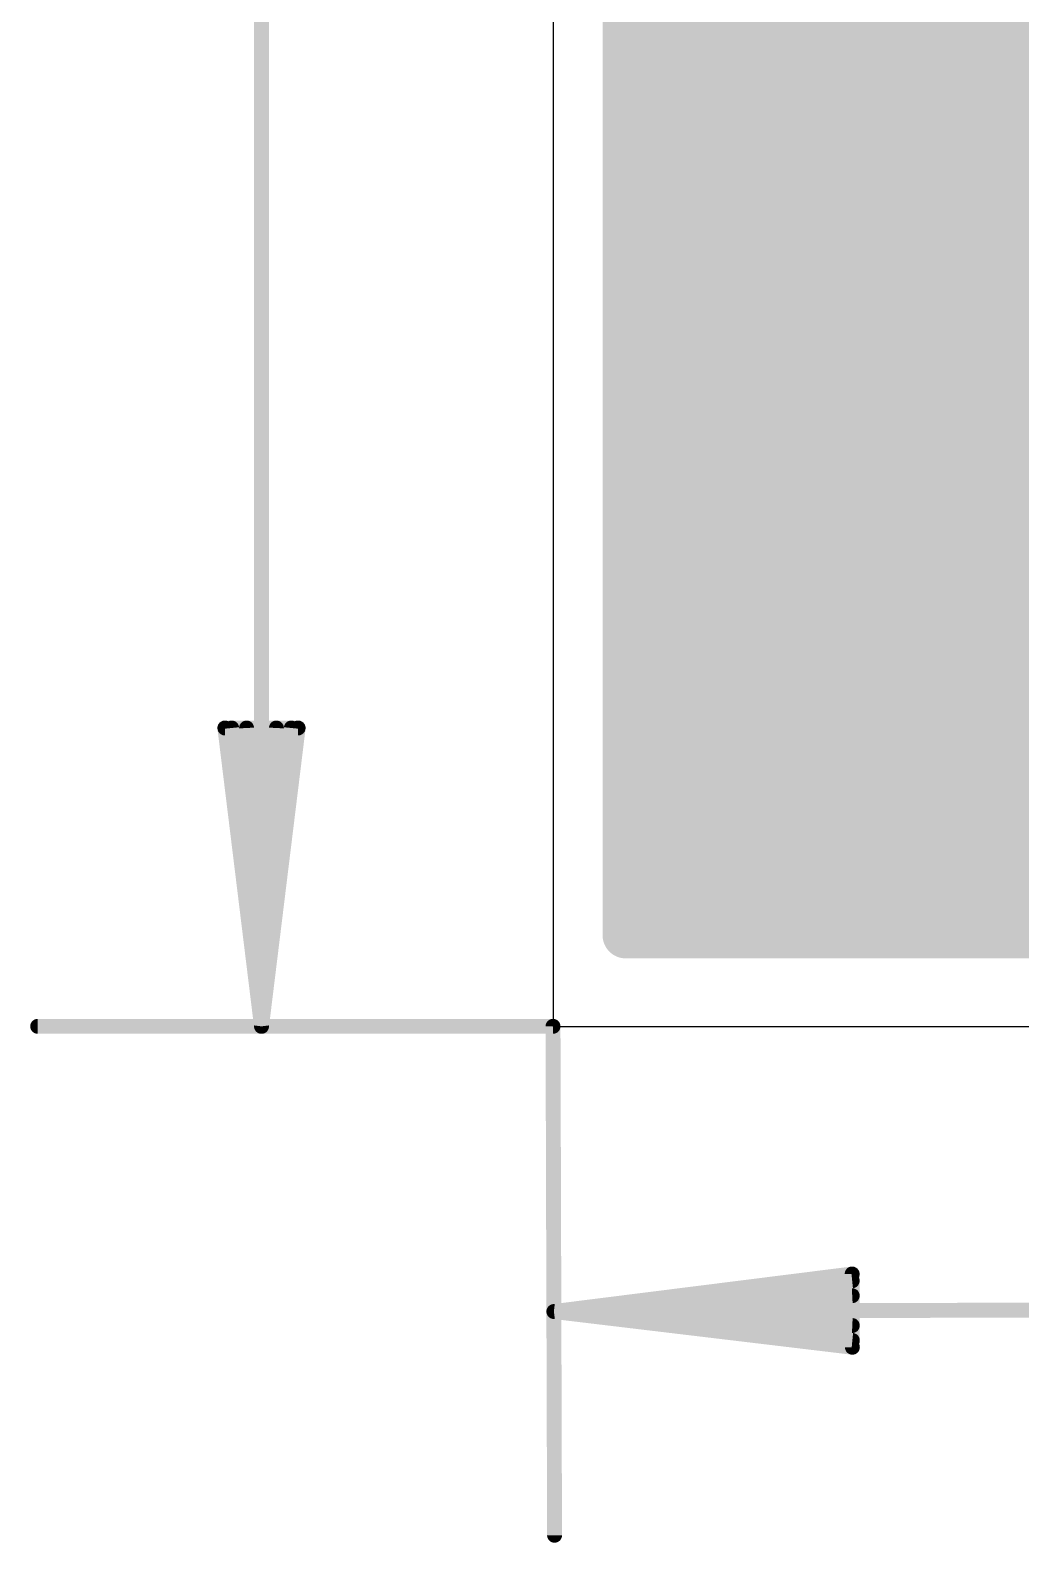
# Model space of a CAD drawing. Extents: x -4.6 to 54.3, y -4.7 to 51.3.
# Drawn here: x -4.56 to 4.08, y -4.66 to 8.52 of the extents above; entities that cross this region are included whole.
import ezdxf

# ---------------------------------------------------------------- set-up
doc = ezdxf.new("R2010")
doc.units = 0
for name, color, linetype in [('1', 22, 'CONTINUOUS'), ('16', 175, 'CONTINUOUS'), ('20', 7, 'CONTINUOUS')]:
    doc.layers.add(name, color=color, linetype=linetype)

msp = doc.modelspace()

# ---------------------------------------------------------------- linework, layer by layer
at = {"layer": '1'}
for points, const_width in [([(-2.54, -0.16), (-2.54, 51.265)], 0.13), ([(0.635, 0.635), (0.635, 50.7618)], 0.4064), ([(2.9549, 8.7864), (2.6436, 8.4751)], 0.4064), ([(3.81, 8.89), (3.175, 8.255)], 0.4064), ([(0.635, 8.5344), (2.7029, 8.5344)], 0.4064), ([(2.6436, 8.4751), (2.6436, 1.6849)], 0.4064), ([(3.175, 8.255), (3.175, 1.905)], 0.4064), ([(4.445, 8.255), (3.81, 7.62)], 0.4064), ([(0.635, 8.128), (2.6436, 8.128)], 0.4064), ([(0.635, 7.7216), (2.6436, 7.7216)], 0.4064), ([(3.81, 7.62), (3.81, 2.54)], 0.4064), ([(0.635, 7.3152), (2.6436, 7.3152)], 0.4064), ([(0.635, 6.9088), (2.6436, 6.9088)], 0.4064), ([(0.635, 6.5024), (2.6436, 6.5024)], 0.4064), ([(0.635, 6.096), (2.6436, 6.096)], 0.4064), ([(0.635, 5.6896), (2.6436, 5.6896)], 0.4064), ([(0.635, 5.2832), (2.6436, 5.2832)], 0.4064), ([(0.635, 4.8768), (2.6436, 4.8768)], 0.4064), ([(0.635, 4.4704), (2.6436, 4.4704)], 0.4064), ([(0.635, 4.064), (2.6436, 4.064)], 0.4064), ([(0.635, 3.6576), (2.6436, 3.6576)], 0.4064), ([(0.635, 3.2512), (2.6436, 3.2512)], 0.4064), ([(0.635, 2.8448), (2.6436, 2.8448)], 0.4064), ([(0.635, 2.4384), (2.6436, 2.4384)], 0.4064), ([(3.81, 2.54), (4.445, 1.905)], 0.4064), ([(-2.54, -0.16), (-2.8592, 2.44)], 0.13), ([(-2.8592, 2.44), (-2.2208, 2.44)], 0.13), ([(-2.54, -0.16), (-2.8, 2.44)], 0.13), ([(-2.54, -0.16), (-2.67, 2.44)], 0.13), ([(-2.2208, 2.44), (-2.54, -0.16)], 0.13), ([(-2.41, 2.44), (-2.54, -0.16)], 0.13), ([(-2.28, 2.44), (-2.54, -0.16)], 0.13), ([(0.635, 2.032), (2.6436, 2.032)], 0.4064), ([(3.175, 1.905), (3.81, 1.27)], 0.4064), ([(2.6436, 1.6849), (3.2786, 1.0499)], 0.4064), ([(0.635, 1.6256), (2.7029, 1.6256)], 0.4064), ([(3.81, 1.27), (33.655, 1.27)], 0.4064), ([(0.635, 1.2192), (3.1093, 1.2192)], 0.4064), ([(3.2786, 1.0499), (3.5899, 0.7386)], 0.4064), ([(0.635, 0.8128), (3.5157, 0.8128)], 0.4064), ([(3.5899, 0.7386), (33.8751, 0.7386)], 0.4064), ([(51.435, 0.635), (0.635, 0.635)], 0.4064), ([(0, -0.16), (-4.49, -0.16)], 0.13), ([(0, -0.16), (0.0136, -4.5953)], 0.13), ([(0.0076, -2.6453), (2.6066, -2.3181)], 0.13), ([(0.0076, -2.6453), (2.6068, -2.3774)], 0.13), ([(2.6066, -2.3181), (2.6086, -2.9566)], 0.13), ([(0.0076, -2.6453), (52.0776, -2.4853)], 0.13), ([(0.0076, -2.6453), (2.6072, -2.5074)], 0.13), ([(2.6086, -2.9566), (0.0076, -2.6453)], 0.13), ([(2.608, -2.7674), (0.0076, -2.6453)], 0.13), ([(2.6084, -2.8974), (0.0076, -2.6453)], 0.13)]:
    msp.add_lwpolyline(points, dxfattribs=dict(at, const_width=const_width))
for points, const_width in [([(0.635, 8.636, 1), (0.635, 8.4328)], 0.2032), ([(2.7029, 8.4328, 1), (2.7029, 8.636)], 0.2032), ([(2.7452, 8.4751, 1), (2.542, 8.4751)], 0.2032), ([(2.5718, 8.547, 1), (2.7154, 8.4033)], 0.2032), ([(3.2766, 8.255, 1), (3.0734, 8.255)], 0.2032), ([(0.635, 8.2296, 1), (0.635, 8.0264)], 0.2032), ([(2.6436, 8.0264, 1), (2.6436, 8.2296)], 0.2032), ([(3.1032, 8.3268, 1), (3.2468, 8.1832)], 0.2032), ([(0.635, 7.8232, 1), (0.635, 7.62)], 0.2032), ([(2.6436, 7.62, 1), (2.6436, 7.8232)], 0.2032), ([(3.9116, 7.62, 1), (3.7084, 7.62)], 0.2032), ([(3.7382, 7.6918, 1), (3.8818, 7.5482)], 0.2032), ([(0.635, 7.4168, 1), (0.635, 7.2136)], 0.2032), ([(2.6436, 7.2136, 1), (2.6436, 7.4168)], 0.2032), ([(0.635, 7.0104, 1), (0.635, 6.8072)], 0.2032), ([(2.6436, 6.8072, 1), (2.6436, 7.0104)], 0.2032), ([(0.635, 6.604, 1), (0.635, 6.4008)], 0.2032), ([(2.6436, 6.4008, 1), (2.6436, 6.604)], 0.2032), ([(0.635, 6.1976, 1), (0.635, 5.9944)], 0.2032), ([(2.6436, 5.9944, 1), (2.6436, 6.1976)], 0.2032), ([(0.635, 5.7912, 1), (0.635, 5.588)], 0.2032), ([(2.6436, 5.588, 1), (2.6436, 5.7912)], 0.2032), ([(0.635, 5.3848, 1), (0.635, 5.1816)], 0.2032), ([(2.6436, 5.1816, 1), (2.6436, 5.3848)], 0.2032), ([(0.635, 4.9784, 1), (0.635, 4.7752)], 0.2032), ([(2.6436, 4.7752, 1), (2.6436, 4.9784)], 0.2032), ([(0.635, 4.572, 1), (0.635, 4.3688)], 0.2032), ([(2.6436, 4.3688, 1), (2.6436, 4.572)], 0.2032), ([(0.635, 4.1656, 1), (0.635, 3.9624)], 0.2032), ([(2.6436, 3.9624, 1), (2.6436, 4.1656)], 0.2032), ([(0.635, 3.7592, 1), (0.635, 3.556)], 0.2032), ([(2.6436, 3.556, 1), (2.6436, 3.7592)], 0.2032), ([(0.635, 3.3528, 1), (0.635, 3.1496)], 0.2032), ([(2.6436, 3.1496, 1), (2.6436, 3.3528)], 0.2032), ([(0.635, 2.9464, 1), (0.635, 2.7432)], 0.2032), ([(2.6436, 2.7432, 1), (2.6436, 2.9464)], 0.2032), ([(0.635, 2.54, 1), (0.635, 2.3368)], 0.2032), ([(2.6436, 2.3368, 1), (2.6436, 2.54)], 0.2032), ([(3.7084, 2.54, 1), (3.9116, 2.54)], 0.2032), ([(3.8818, 2.6118, 1), (3.7382, 2.4682)], 0.2032), ([(-2.827, 2.444, 1), (-2.8915, 2.436)], 0.065), ([(-2.8592, 2.4725, 1), (-2.8592, 2.4075)], 0.065), ([(-2.7677, 2.4432, 1), (-2.8323, 2.4368)], 0.065), ([(-2.6375, 2.4416, 1), (-2.7025, 2.4384)], 0.065), ([(-2.3775, 2.4384, 1), (-2.4425, 2.4416)], 0.065), ([(-2.2477, 2.4368, 1), (-2.3123, 2.4432)], 0.065), ([(-2.1885, 2.436, 1), (-2.253, 2.444)], 0.065), ([(-2.2208, 2.4075, 1), (-2.2208, 2.4725)], 0.065), ([(0.635, 2.1336, 1), (0.635, 1.9304)], 0.2032), ([(2.6436, 1.9304, 1), (2.6436, 2.1336)], 0.2032), ([(3.0734, 1.905, 1), (3.2766, 1.905)], 0.2032), ([(3.2468, 1.9768, 1), (3.1032, 1.8332)], 0.2032), ([(2.7154, 1.7567, 1), (2.5718, 1.613)], 0.2032), ([(0.635, 1.7272, 1), (0.635, 1.524)], 0.2032), ([(2.542, 1.6849, 1), (2.7452, 1.6849)], 0.2032), ([(2.7029, 1.524, 1), (2.7029, 1.7272)], 0.2032), ([(3.81, 1.3716, 1), (3.81, 1.1684)], 0.2032), ([(0.635, 1.3208, 1), (0.635, 1.1176)], 0.2032), ([(3.1093, 1.1176, 1), (3.1093, 1.3208)], 0.2032), ([(3.7382, 1.1982, 1), (3.8818, 1.3418)], 0.2032), ([(3.3504, 1.1217, 1), (3.2068, 0.978)], 0.2032), ([(3.2068, 0.978, 1), (3.3504, 1.1217)], 0.2032), ([(0.635, 0.9144, 1), (0.635, 0.7112)], 0.2032), ([(3.5899, 0.8402, 1), (3.5899, 0.637)], 0.2032), ([(3.5157, 0.7112, 1), (3.5157, 0.9144)], 0.2032), ([(0.635, 0.7366, 1), (0.635, 0.5334)], 0.2032), ([(3.518, 0.6668, 1), (3.6617, 0.8104)], 0.2032), ([(0.5334, 0.635, 1), (0.7366, 0.635)], 0.2032), ([(-4.49, -0.1275, 1), (-4.49, -0.1925)], 0.065), ([(-2.5723, -0.156, 1), (-2.5077, -0.164)], 0.065), ([(-2.5723, -0.1568, 1), (-2.5077, -0.1632)], 0.065), ([(-2.5725, -0.1616, 1), (-2.5075, -0.1584)], 0.065), ([(-2.5725, -0.1584, 1), (-2.5075, -0.1616)], 0.065), ([(-2.5725, -0.16, 1), (-2.5075, -0.16)], 0.065), ([(-2.5723, -0.164, 1), (-2.5077, -0.156)], 0.065), ([(-2.5723, -0.1632, 1), (-2.5077, -0.1568)], 0.065), ([(0.0325, -0.1599, 1), (-0.0325, -0.1601)], 0.065), ([(0, -0.1925, 1), (0, -0.1275)], 0.065), ([(2.6391, -2.318, 1), (2.5741, -2.3182)], 0.065), ([(2.6107, -2.3504, 1), (2.6026, -2.2859)], 0.065), ([(2.6102, -2.4097, 1), (2.6035, -2.345)], 0.065), ([(2.6089, -2.5398, 1), (2.6055, -2.4749)], 0.065), ([(0.0075, -2.6128, 1), (0.0077, -2.6778)], 0.065), ([(0.0108, -2.613, 1), (0.0045, -2.6777)], 0.065), ([(0.0043, -2.613, 1), (0.011, -2.6777)], 0.065), ([(0.0036, -2.6131, 1), (0.0117, -2.6776)], 0.065), ([(0.0115, -2.6131, 1), (0.0038, -2.6776)], 0.065), ([(0.0059, -2.6129, 1), (0.0094, -2.6778)], 0.065), ([(0.0092, -2.6129, 1), (0.0061, -2.6778)], 0.065), ([(2.6065, -2.7998, 1), (2.6095, -2.7349)], 0.065), ([(2.6047, -2.9889, 1), (2.6125, -2.9243)], 0.065), ([(2.6053, -2.9297, 1), (2.6116, -2.865)], 0.065), ([(2.5761, -2.9567, 1), (2.6411, -2.9565)], 0.065), ([(-0.0189, -4.5954, 1), (0.0461, -4.5952)], 0.065)]:
    msp.add_lwpolyline(points, format="xyb", dxfattribs=dict(at, const_width=const_width))
at = {"layer": '16', "const_width": 0.4064}
for points in [[(0.635, 0.635), (0.635, 50.7618)], [(0.635, 8.5344), (21.6441, 8.5344)], [(0.635, 8.128), (30.2365, 8.128)], [(0.635, 7.7216), (29.8301, 7.7216)], [(0.635, 7.3152), (29.4237, 7.3152)], [(0.635, 6.9088), (11.4291, 6.9088)], [(0.635, 6.5024), (11.2574, 6.5024)], [(0.635, 6.096), (11.2856, 6.096)], [(0.635, 5.6896), (11.5307, 5.6896)], [(0.635, 5.2832), (26.1938, 5.2832)], [(0.635, 4.8768), (26.1938, 4.8768)], [(0.635, 4.4704), (26.1938, 4.4704)], [(0.635, 4.064), (26.2367, 4.064)], [(0.635, 3.6576), (26.4505, 3.6576)], [(0.635, 3.2512), (31.8536, 3.2512)], [(0.635, 2.8448), (31.8536, 2.8448)], [(0.635, 2.4384), (31.8536, 2.4384)], [(0.635, 2.032), (32.1415, 2.032)], [(0.635, 1.6256), (32.5479, 1.6256)], [(0.635, 1.2192), (51.435, 1.2192)], [(0.635, 0.8128), (51.435, 0.8128)], [(51.435, 0.635), (0.635, 0.635)]]:
    msp.add_lwpolyline(points, dxfattribs=at)
at = {"layer": '16', "const_width": 0.2032}
for points in [[(0.635, 8.636, 1), (0.635, 8.4328)], [(0.635, 8.2296, 1), (0.635, 8.0264)], [(0.635, 7.8232, 1), (0.635, 7.62)], [(0.635, 7.4168, 1), (0.635, 7.2136)], [(0.635, 7.0104, 1), (0.635, 6.8072)], [(0.635, 6.604, 1), (0.635, 6.4008)], [(0.635, 6.1976, 1), (0.635, 5.9944)], [(0.635, 5.7912, 1), (0.635, 5.588)], [(0.635, 5.3848, 1), (0.635, 5.1816)], [(0.635, 4.9784, 1), (0.635, 4.7752)], [(0.635, 4.572, 1), (0.635, 4.3688)], [(0.635, 4.1656, 1), (0.635, 3.9624)], [(0.635, 3.7592, 1), (0.635, 3.556)], [(0.635, 3.3528, 1), (0.635, 3.1496)], [(0.635, 2.9464, 1), (0.635, 2.7432)], [(0.635, 2.54, 1), (0.635, 2.3368)], [(0.635, 2.1336, 1), (0.635, 1.9304)], [(0.635, 1.7272, 1), (0.635, 1.524)], [(0.635, 1.3208, 1), (0.635, 1.1176)], [(0.635, 0.9144, 1), (0.635, 0.7112)], [(0.635, 0.7366, 1), (0.635, 0.5334)], [(0.5334, 0.635, 1), (0.7366, 0.635)]]:
    msp.add_lwpolyline(points, format="xyb", dxfattribs=at)
at = {"layer": '20'}
for p, q in [((0, 51.265), (0, -0.16)), ((0, -0.16), (52.03, -0.16))]:
    msp.add_line(p, q, dxfattribs=at)

doc.saveas('drawing.dxf')
